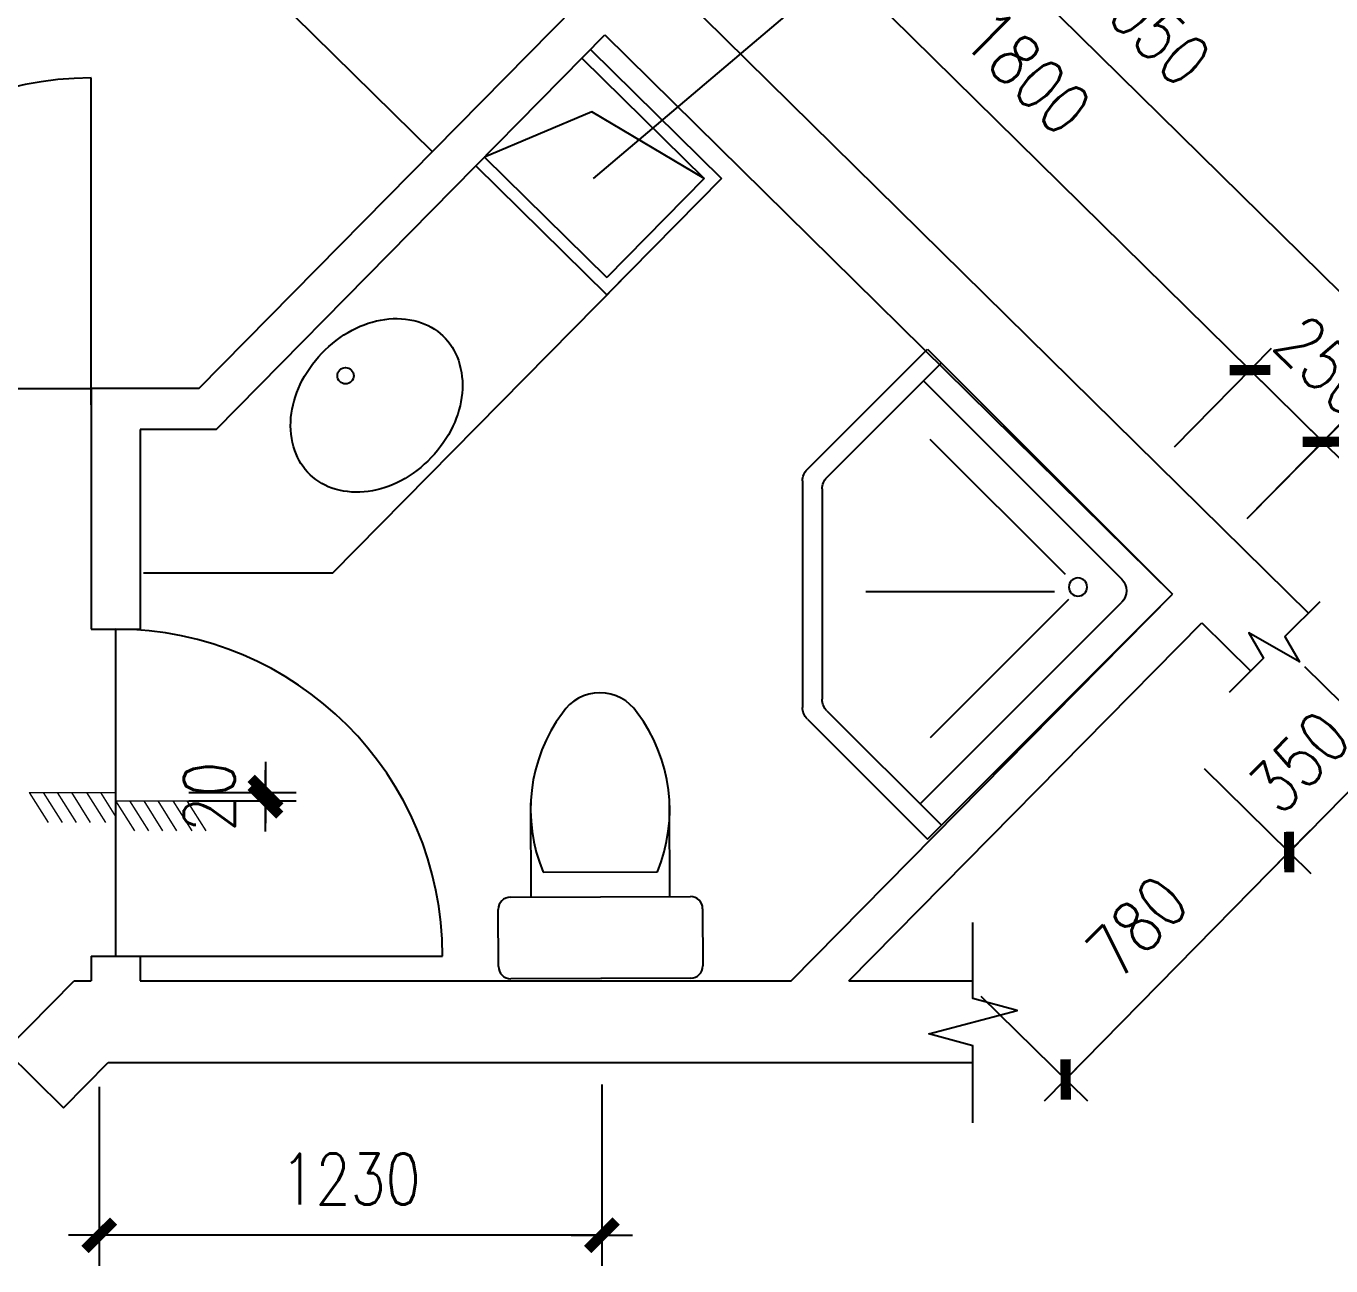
# Model space of a CAD drawing. Extents: x -357449 to -117302, y 127569 to 244935.
# Drawn here: x -249811 to -243426, y 213627 to 219696 of the extents above; entities that cross this region are included whole.
import ezdxf

# ---------------------------------------------------------------- set-up
doc = ezdxf.new("R2010")
doc.units = 0
doc.header["$MEASUREMENT"] = 0
doc.layers.get('0').update_dxf_attribs({"linetype": 'CONTINUOUS'})
doc.layers.get('DEFPOINTS').update_dxf_attribs({"linetype": 'CONTINUOUS'})
for name, color, linetype in [('1', 8, 'CONTINUOUS'), ('COLUMN', 4, 'CONTINUOUS'), ('FF', 3, 'CONTINUOUS'), ('FUR', 3, 'CONTINUOUS'), ('LG', 11, 'CONTINUOUS'), ('PUB_DIM', 123, 'CONTINUOUS'), ('WALL', 1, 'CONTINUOUS'), ('WINDOW', 4, 'CONTINUOUS'), ('WINDOWS', 4, 'CONTINUOUS')]:
    doc.layers.add(name, color=color, linetype=linetype)
doc.layers.add('AXIS', color=3, linetype='CONTINUOUS', lineweight=9)
doc.styles.add('DIM_FONT', font='SIMPLEX.shx', dxfattribs={"width": 0.8})
doc.dimstyles.get("Standard").update_dxf_attribs({"dimtxt": 375, "dimasz": 1, "dimexe": 150, "dimexo": 0, "dimgap": 200, "dimtad": 1, "dimdec": 0, "dimzin": 0, "dimdsep": 46, "dimtxsty": 'DIM_FONT', "dimblk1": '_DIMX', "dimblk2": '_DIMX', "dimsah": 1, "dimcen": 200, "dimclrd": 256, "dimclre": 256, "dimclrt": 4, "dimadec": 0, "dimazin": 0, "dimtfac": 1, "dimtdec": 0, "dimtix": 1, "dimtmove": 2, "dimatfit": 3, "dimldrblk": '_DIMX', "dimfxl": 0, "dimtolj": 1, "dimtzin": 0, "dimarcsym": 0})

# ---------------------------------------------------------------- blocks, each defined once
blk = doc.blocks.new('_DIMX')
blk.add_line((-150, 0), (150, 0))
at = {"const_width": 50}
blk.add_lwpolyline([(-70, -70), (70, 70)], dxfattribs=at)
blk = doc.blocks.new('*D411')
at = {"linetype": 'ByBlock'}
for p, q in [((-283563, 144541.2), (-282680.4, 145436.8)), ((-282785, 145329.3), (-279866.1, 142452.9)), ((-280642.6, 141663.5), (-279760.1, 142559.1))]:
    blk.add_line(p, q, dxfattribs=at)
at = {"layer": 'DEFPOINTS', "color": 0, "linetype": 'ByBlock'}
for p in [(-283563, 144541.2), (-279865.4, 142452.2), (-280642.6, 141663.5)]:
    blk.add_point(p, dxfattribs=at)
at = {"linetype": 'ByBlock'}
for p, rotation in [((-282785.7, 145330), 135.4212849042496), ((-279865.4, 142452.2), 315.4212849042496)]:
    blk.add_blockref('_DIMX', p, dxfattribs=dict(at, rotation=rotation))
at = {"color": 4, "linetype": 'ByBlock', "insert": (-281132.5, 144087), "char_height": 250, "attachment_point": 5, "rotation": 315.42128, "style": 'DIM_FONT'}
blk.add_mtext('\\A1;2050', dxfattribs=at)
blk = doc.blocks.new('*D447')
at = {"linetype": 'ByBlock'}
for p, q in [((-280998.7, 142014.4), (-280523.6, 142496.6)), ((-280629.6, 142390.5), (-280630.3, 142391.2)), ((-280272.7, 142038.8), (-280628.8, 142389.8)), ((-280642.6, 141663.5), (-280167.4, 142145.7)), ((-280272, 142038.1), (-280271.3, 142037.4))]:
    blk.add_line(p, q, dxfattribs=at)
at = {"layer": 'DEFPOINTS', "color": 0, "linetype": 'ByBlock'}
for p in [(-280628.8, 142389.8), (-280998.7, 142014.4), (-280642.6, 141663.5)]:
    blk.add_point(p, dxfattribs=at)
at = {"linetype": 'ByBlock'}
for p, rotation in [((-280628.8, 142389.8), 315.4212849045298), ((-280272.7, 142038.8), 135.4212849045299)]:
    blk.add_blockref('_DIMX', p, dxfattribs=dict(at, rotation=rotation))
at = {"color": 4, "linetype": 'ByBlock', "insert": (-280257.8, 142410.2), "char_height": 250, "attachment_point": 5, "rotation": 315.42128, "style": 'DIM_FONT'}
blk.add_mtext('\\A1;250', dxfattribs=at)
blk = doc.blocks.new('*D448')
at = {"linetype": 'ByBlock'}
for p, q in [((-283563, 144541.2), (-283087.8, 145023.4)), ((-280629.6, 142390.5), (-283192.4, 144915.9)), ((-280998.7, 142014.4), (-280523.6, 142496.6))]:
    blk.add_line(p, q, dxfattribs=at)
at = {"layer": 'DEFPOINTS', "color": 0, "linetype": 'ByBlock'}
for p in [(-283193.1, 144916.6), (-283563, 144541.2), (-280998.7, 142014.4)]:
    blk.add_point(p, dxfattribs=at)
at = {"linetype": 'ByBlock'}
for p, rotation in [((-283193.1, 144916.6), 135.4212849042107), ((-280628.8, 142389.8), 315.4212849042107)]:
    blk.add_blockref('_DIMX', p, dxfattribs=dict(at, rotation=rotation))
at = {"color": 4, "linetype": 'ByBlock', "insert": (-281717.9, 143849.1), "char_height": 250, "attachment_point": 5, "rotation": 315.42128, "style": 'DIM_FONT'}
blk.add_mtext('\\A1;1800', dxfattribs=at)
blk = doc.blocks.new('_E1EMR')
at = {"layer": 'FF'}
for p, q in [((-1060, 0), (0, 0)), ((-1060, -519.7), (-1060, 0)), ((-1000, -494.8), (-1000, 0)), ((0, -1060), (0, 0)), ((-1000, -92.4), (-127.8, -92.4)), ((-77.8, -1000), (-77.8, -142.4)), ((-236.5, -213.2), (-835.6, -213.2)), ((-249.9, -260.3), (-658.4, -668.8)), ((-189.4, -273.7), (-189.4, -858.7)), ((-555, -1045.4), (-1045.4, -555)), ((-530.2, -985.4), (-985.4, -530.2)), ((-494.8, -1000), (0, -1000)), ((-519.7, -1060), (0, -1060))]:
    blk.add_line(p, q, dxfattribs=at)
blk.add_circle((-189.4, -220), 27.8, dxfattribs=at)
for centre, start, end in [((-127.8, -142.4), 360, 90), ((-950, -494.8), 180, 225), ((-1010, -519.7), 180, 225), ((-494.8, -950), 225, 270), ((-519.7, -1010), 225, 270)]:
    blk.add_arc(centre, 50, start, end, dxfattribs=at)
blk = doc.blocks.new('A$C4918622B')
at = {"layer": 'FUR', "xscale": -0.7999999998137355, "yscale": 0.8000000000465661, "zscale": 0.8}
blk.add_blockref('_E1EMR', (0, 848), dxfattribs=at)
blk = doc.blocks.new('*D455')
at = {"linetype": 'ByBlock'}
for p, q in [((-280852.8, 140438.8), (-280330.4, 139925.6)), ((-281530.2, 138918.3), (-280438.1, 140030)), ((-281946.3, 139325.7), (-281423.9, 138812.5))]:
    blk.add_line(p, q, dxfattribs=at)
at = {"layer": 'DEFPOINTS', "color": 0, "linetype": 'ByBlock'}
for p in [(-280852.8, 140438.8), (-280437.4, 140030.7), (-281946.3, 139325.7)]:
    blk.add_point(p, dxfattribs=at)
at = {"linetype": 'ByBlock'}
for p, rotation in [((-280437.4, 140030.7), 45.51023687814045), ((-281530.9, 138917.6), 225.5102368781405)]:
    blk.add_blockref('_DIMX', p, dxfattribs=dict(at, rotation=rotation))
at = {"color": 4, "linetype": 'ByBlock', "insert": (-281180.3, 139666.9), "char_height": 250, "attachment_point": 5, "rotation": 45.51024, "style": 'DIM_FONT'}
blk.add_mtext('\\A1;780', dxfattribs=at)
blk = doc.blocks.new('*D457')
at = {"linetype": 'ByBlock'}
for p, q in [((-276368.3, 129104.4), (-275843.1, 129104.4)), ((-275993.1, 129105.4), (-275993.1, 129106.4)), ((-275993.1, 129064.4), (-275993.1, 129104.4)), ((-276368.3, 129064.4), (-275843.1, 129064.4)), ((-275993.1, 129063.4), (-275993.1, 129062.4))]:
    blk.add_line(p, q, dxfattribs=at)
at = {"layer": 'DEFPOINTS', "color": 0, "linetype": 'ByBlock'}
for p in [(-276368.3, 129104.4), (-275993.1, 129104.4), (-276368.3, 129064.4)]:
    blk.add_point(p, dxfattribs=at)
at = {"linetype": 'ByBlock'}
for p, rotation in [((-275993.1, 129104.4), 270), ((-275993.1, 129064.4), 90)]:
    blk.add_blockref('_DIMX', p, dxfattribs=dict(at, rotation=rotation))
at = {"color": 4, "linetype": 'ByBlock', "insert": (-276268.1, 129084.4), "char_height": 250, "attachment_point": 5, "rotation": 90, "style": 'DIM_FONT'}
blk.add_mtext('\\A1;20', dxfattribs=at)
blk = doc.blocks.new('*D458')
at = {"linetype": 'ByBlock'}
for p, q in [((-286259.4, 139189.4), (-286259.4, 138313.5)), ((-283799.9, 139201.3), (-283799.9, 138313.5)), ((-283800.9, 138463.5), (-286258.4, 138463.5))]:
    blk.add_line(p, q, dxfattribs=at)
at = {"layer": 'DEFPOINTS', "color": 0, "linetype": 'ByBlock'}
for p in [(-286259.4, 139189.4), (-283799.9, 139201.3), (-286259.4, 138463.5)]:
    blk.add_point(p, dxfattribs=at)
at = {"linetype": 'ByBlock', "rotation": 180}
blk.add_blockref('_DIMX', (-286259.4, 138463.5), dxfattribs=at)
at = {"linetype": 'ByBlock'}
blk.add_blockref('_DIMX', (-283799.9, 138463.5), dxfattribs=at)
at = {"color": 4, "linetype": 'ByBlock', "insert": (-285029.7, 138738.5), "char_height": 250, "attachment_point": 5, "style": 'DIM_FONT'}
blk.add_mtext('\\A1;1230', dxfattribs=at)
blk = doc.blocks.new('*D471')
at = {"linetype": 'ByBlock'}
for p, q in [((-280362.3, 140938.1), (-279839.9, 140424.9)), ((-279946.9, 140530.1), (-280437.4, 140030.7)), ((-279946.2, 140530.8), (-279945.5, 140531.5)), ((-280852.8, 140438.8), (-280330.4, 139925.6)), ((-280438.1, 140030), (-280438.8, 140029.3))]:
    blk.add_line(p, q, dxfattribs=at)
at = {"layer": 'DEFPOINTS', "color": 0, "linetype": 'ByBlock'}
for p in [(-280362.3, 140938.1), (-280852.8, 140438.8), (-280437.4, 140030.7)]:
    blk.add_point(p, dxfattribs=at)
at = {"linetype": 'ByBlock'}
for p, rotation in [((-279946.9, 140530.1), 225.510236878145), ((-280437.4, 140030.7), 45.51023687814494)]:
    blk.add_blockref('_DIMX', p, dxfattribs=dict(at, rotation=rotation))
at = {"color": 4, "linetype": 'ByBlock', "insert": (-280388.3, 140473.1), "char_height": 250, "attachment_point": 5, "rotation": 45.51024, "style": 'DIM_FONT'}
blk.add_mtext('\\A1;350', dxfattribs=at)

msp = doc.modelspace()

# ---------------------------------------------------------------- linework, layer by layer
at = {"layer": '1'}
for p, q in [((-250672.2, 221888.73), (-247823.05, 219081.18)), ((-247048.9, 219581.86), (-246407.84, 218950.16)), ((-247091.01, 219539.12), (-246492.69, 218949.53)), ((-247568.29, 219054.76), (-246969.97, 218465.18)), ((-247610.41, 219012.03), (-246969.35, 218380.33)), ((-246492.69, 218949.53), (-246969.97, 218465.18)), ((-246407.84, 218950.16), (-246969.35, 218380.33)), ((-248311.95, 217017.83), (-246899.16, 218451.56)), ((-248311.95, 217017.83), (-249235.98, 217017.83)), ((-247340.03, 215433.84), (-247341.57, 215893.84)), ((-246661.04, 215436.11), (-246662.57, 215896.11)), ((-247280.43, 215554.04), (-246721.44, 215555.91)), ((-247440.53, 215432.71), (-246560.53, 215435.65)), ((-247499.39, 215092.52), (-247500.33, 215372.51)), ((-246500.33, 215375.85), (-246499.4, 215095.85)), ((-246559.2, 215035.65), (-247439.19, 215032.72))]:
    msp.add_line(p, q, dxfattribs=at)
msp.add_lwpolyline([(-246492.69, 218949.53), (-247042.62, 219276.86), (-247568.29, 219054.76)], dxfattribs=at)
msp.add_lwpolyline([(-247828.51, 217583.87, -0.0789663), (-247977.19, 217470.71, -0.0881515), (-248136.45, 217418.44, -0.1052687), (-248298.42, 217429.55, -0.1216849), (-248420.72, 217499.64, -0.1216849), (-248496.31, 217618.62, -0.1052687), (-248514.79, 217779.91, -0.0881515), (-248469.83, 217941.39, -0.0789663), (-248363.57, 218095.07, -0.0789663), (-248214.89, 218208.23, -0.0881515), (-248055.63, 218260.5, -0.1052687), (-247893.66, 218249.39, -0.1216849), (-247771.36, 218179.3, -0.1216849), (-247695.77, 218060.32, -0.1052687), (-247677.29, 217899.03, -0.0881515), (-247722.25, 217737.55, -0.0789663)], format="xyb", close=True, dxfattribs=at)
msp.add_circle((-248247.88, 217984.54), 40, dxfattribs=at)
for centre, radius, start, end in [((-247003.13, 216213.29), 219.56, 33.641999, 146.740283), ((-246547.18, 215861.38), 795.06, 143.552996, 202.740666), ((-247456.73, 215858.35), 795.06, 337.641617, 36.829286), ((-247440.33, 215372.71), 60, 90.191141, 180.191141), ((-246560.33, 215375.65), 60, 0.191141, 90.191141), ((-246559.4, 215095.65), 60, 270.191141, 0.191141), ((-247439.39, 215092.72), 60, 180.191141, 270.191141)]:
    msp.add_arc(centre, radius, start, end, dxfattribs=at)
at = {"layer": 'AXIS'}
for p, q in [((-249795.44, 215944.08), (-249702.8, 215797.61)), ((-249795.44, 215944.08), (-249372.72, 215944.08)), ((-249726.78, 215944.08), (-249634.14, 215797.61)), ((-249658.13, 215944.08), (-249565.48, 215797.61)), ((-249589.47, 215944.08), (-249496.82, 215797.61)), ((-249515.42, 215944.08), (-249422.78, 215797.61)), ((-249446.76, 215944.08), (-249372.72, 215827.02)), ((-249372.72, 215904.08), (-248950, 215904.08)), ((-249372.72, 215904.08), (-249280.08, 215757.61)), ((-249304.06, 215904.08), (-249211.42, 215757.61)), ((-249235.4, 215904.08), (-249142.76, 215757.61)), ((-249166.75, 215904.08), (-249074.1, 215757.61)), ((-249092.7, 215904.08), (-249000.06, 215757.61)), ((-249024.04, 215904.08), (-248931.4, 215757.61))]:
    msp.add_line(p, q, dxfattribs=at)
at = {"layer": 'COLUMN'}
for p, q in [((-249372.72, 216744.08), (-249372.72, 215144.08)), ((-249372.72, 215144.08), (-247772.72, 215144.08))]:
    msp.add_line(p, q, dxfattribs=at)
msp.add_arc((-249372.72, 215144.08), 1600, 0, 90, dxfattribs=at)
at = {"layer": 'LG'}
for points in [[(-243480.49, 216878.57), (-243651.34, 216707.72), (-243579.78, 216583.78), (-243827.67, 216726.89), (-243756.11, 216602.95), (-243924.72, 216434.34)], [(-245177.78, 214327.2), (-245177.78, 214704.75), (-245393.78, 214762.62), (-244961.78, 214878.38), (-245177.78, 214936.25), (-245177.78, 215308.83)]]:
    msp.add_lwpolyline(points, dxfattribs=at)
at = {"layer": 'PUB_DIM', "linetype": 'Continuous'}
msp.add_line((-247033.94, 218950.61), (-245057.06, 220625.7), dxfattribs=at)
at = {"layer": 'WALL'}
for p, q in [((-246697.95, 219938), (-243536.43, 216822.63)), ((-248964.99, 217922.33), (-247121.17, 219793.46)), ((-248881.28, 217722.33), (-246978.71, 219653.09)), ((-246978.71, 219653.09), (-244200.79, 216915.72)), ((-249492.72, 217922.33), (-249492.72, 216744.08)), ((-248964.99, 217922.33), (-249492.72, 217922.33)), ((-249252.72, 217722.33), (-249252.72, 216744.08)), ((-248881.28, 217722.33), (-249252.72, 217722.33)), ((-246066.54, 215022.33), (-244200.79, 216915.72)), ((-245785.76, 215022.33), (-244058.33, 216775.34)), ((-244058.33, 216775.34), (-243819.28, 216539.78)), ((-249492.72, 216744.08), (-249252.72, 216744.08)), ((-249492.72, 215144.08), (-249492.72, 215022.33)), ((-249492.72, 215144.08), (-249252.72, 215144.08)), ((-249252.72, 215144.08), (-249252.72, 215022.33)), ((-249912.08, 214681.64), (-249576.36, 215022.33)), ((-249576.36, 215022.33), (-249492.72, 215022.33)), ((-249252.72, 215022.33), (-246066.54, 215022.33)), ((-245785.76, 215022.33), (-245177.78, 215022.33)), ((-249912.08, 214681.64), (-249627.17, 214400.88)), ((-249627.17, 214400.88), (-249408.95, 214622.33)), ((-249408.95, 214622.33), (-245177.78, 214622.33))]:
    msp.add_line(p, q, dxfattribs=at)
at = {"layer": 'WINDOWS'}
for p, q in [((-249492.72, 217842.33, 3284599570.91), (-249492.72, 219442.33, 3284599570.91)), ((-251092.72, 217922.33), (-249492.72, 217922.33))]:
    msp.add_line(p, q, dxfattribs=at)
msp.add_arc((-249492.72, 217842.33, 3284599570.91), 1600, 90, 180, dxfattribs=at)

# ---------------------------------------------------------------- block references
at = {"layer": 'WINDOW', "xscale": 2, "yscale": 2, "zscale": 2, "rotation": 225}
msp.add_blockref('A$C4918622B', (-245400.04, 218114.97), dxfattribs=at)

# ---------------------------------------------------------------- texts
at = {"layer": '1', "style": 'DIM_FONT', "width": 0.8, "flags": 9}
for tag, s in [('YSIZE', '650'), ('XSIZE', '500')]:
    msp.add_attdef(tag, (-246999.2, 215034.18), s, height=1, rotation=0.191141, dxfattribs=at)

# ---------------------------------------------------------------- dimensions: what is measured, and where the dimension line sits
at = {"layer": 'WINDOWS'}
for p1, p2, distance, picture, middle in [((-246756.28, 220163.75), (-243835.9, 217286.01), 1107.36, '*D411', (-244325.83, 219709.52)), ((-244192.05, 217636.96), (-246756.28, 220163.75), -527, '*D448', (-244911.25, 219471.61)), ((-243835.9, 217286.01), (-244192.05, 217636.96), -527, '*D447', (-243451.06, 218032.74)), ((-243555.59, 216560.68), (-244046.13, 216061.32), 582.29, '*D471', (-243581.65, 216095.66)), ((-245139.57, 214948.23), (-244046.13, 216061.32), -582.29, '*D455', (-244373.64, 215289.43))]:
    dim = msp.add_aligned_dim(p1=p1, p2=p2, distance=distance, dimstyle='Standard', override={"dimtxt": 250, "dimgap": 150, "dimlfac": 0.5, "dimblk": '_DIMX'}, dxfattribs=at)
    dim.commit()
    dim.dimension.update_dxf_attribs({"geometry": picture, "text_midpoint": middle, "insert": (36806.69, 75622.56)})
dim = msp.add_linear_dim(base=(-248639.58, 215944.08), p1=(-249014.82, 215904.08), p2=(-249014.82, 215944.08), angle=270, dimstyle='Standard', override={"dimtxt": 250, "dimgap": 150, "dimlfac": 0.5, "dimblk": '_DIMX'}, dxfattribs=at)
dim.commit()
dim.dimension.update_dxf_attribs({"geometry": '*D457', "text_midpoint": (-248914.58, 215924.08), "insert": (27353.52, 86839.67)})
dim = msp.add_linear_dim(base=(-249452.72, 213777.33), p1=(-246993.2, 214515.11), p2=(-249452.72, 214503.26), dimstyle='Standard', override={"dimtxt": 250, "dimgap": 150, "dimlfac": 0.5, "dimblk": '_DIMX'}, dxfattribs=at)
dim.commit()
dim.dimension.update_dxf_attribs({"geometry": '*D458', "text_midpoint": (-248222.96, 214052.33), "insert": (36806.69, 75313.84)})

doc.saveas('drawing.dxf')
